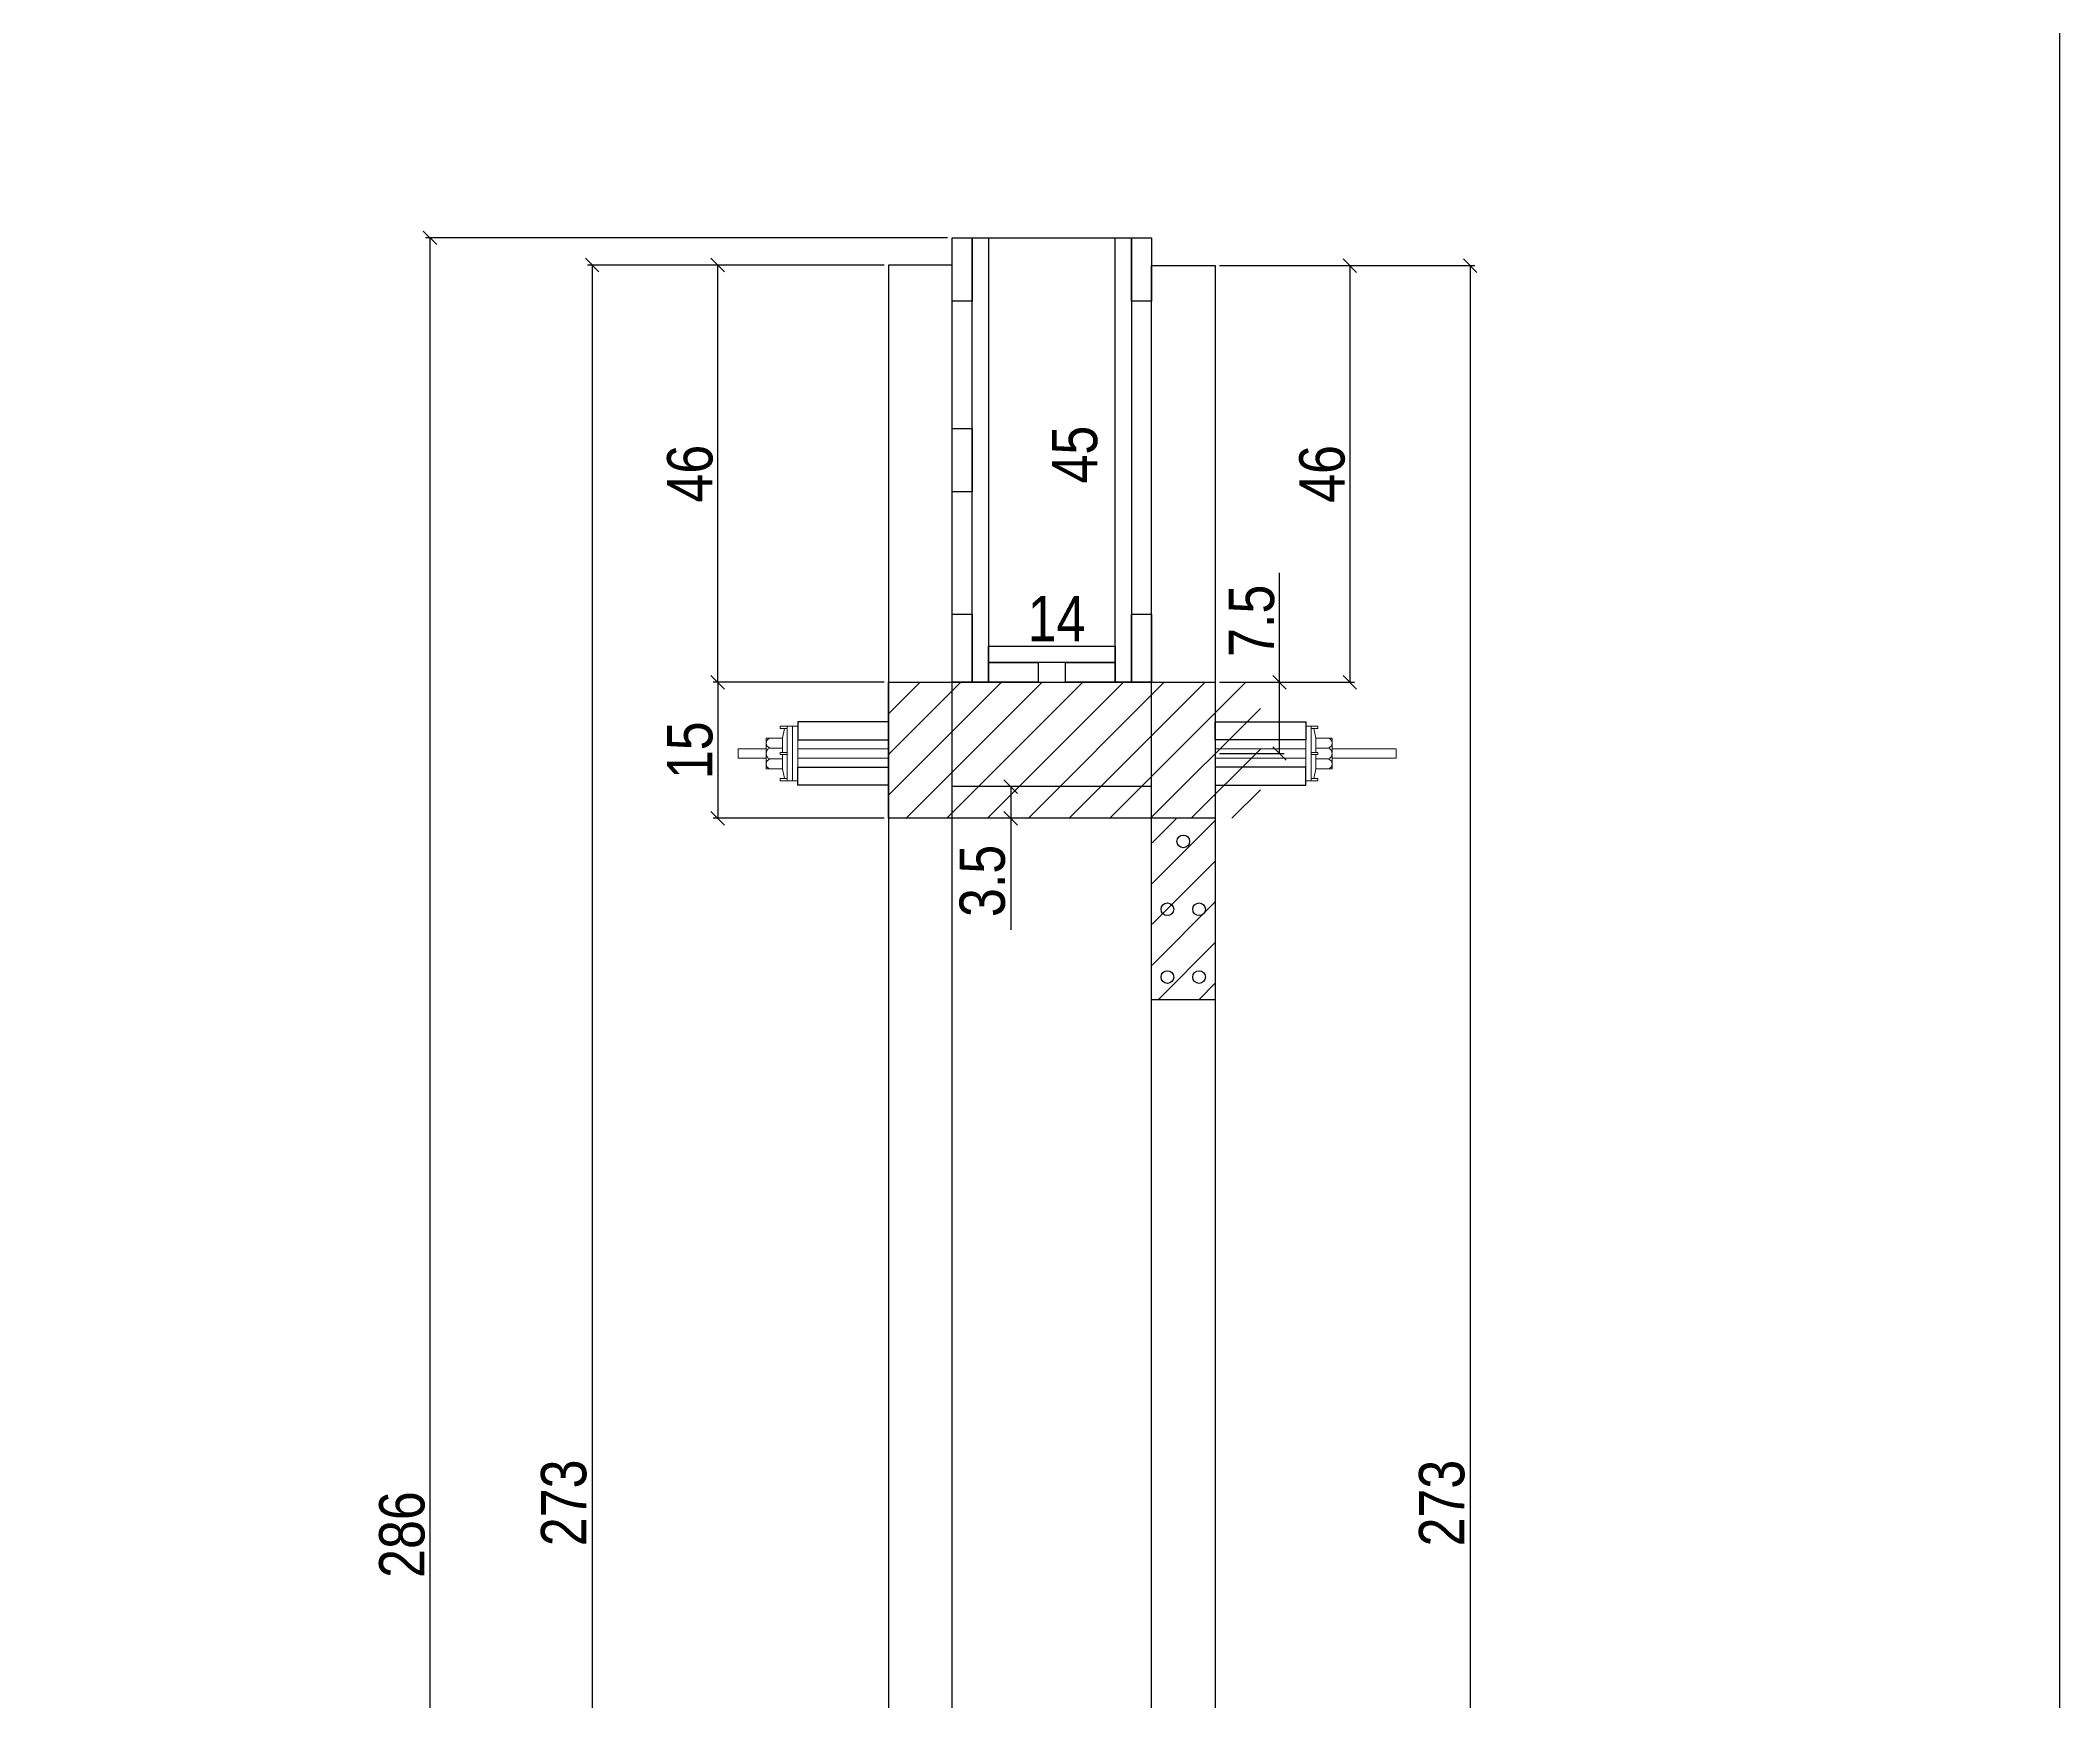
# Model space of a CAD drawing. Extents: x 15230 to 29563, y 3128 to 7338.
# Drawn here: x 26936.5 to 27382, y 4946.7 to 5312.9 of the extents above; entities that cross this region are included whole.
import ezdxf

# ---------------------------------------------------------------- set-up
doc = ezdxf.new("R2010")
doc.units = 0
doc.layers.add('BARRA_ANCORAGEM', color=1, linetype='Continuous', lineweight=15)
for name, color, linetype in [('COTA', 241, 'Continuous'), ('TIRAS REESCORAMENTO', 252, 'Continuous'), ('VIGAS', 3, 'Continuous')]:
    doc.layers.add(name, color=color, linetype=linetype)
doc.styles.add('COTA TECNICA 2X', font='techl___.ttf', dxfattribs={"height": 10})
doc.dimstyles.new('SECAO', dxfattribs={"dimscale": 0.333333, "dimtxt": 5, "dimasz": 9, "dimexe": 3, "dimexo": 3, "dimgap": 3, "dimtad": 1, "dimdec": 1, "dimlfac": 0.5, "dimzin": 12, "dimdsep": 46, "dimtxsty": 'COTA TECNICA 2X', "dimblk1": 'OBLIQUE', "dimblk2": 'OBLIQUE', "dimsah": 1, "dimcen": 0.9, "dimclrd": 4, "dimclre": 4, "dimclrt": 240, "dimadec": 1, "dimazin": 3, "dimtfac": 1, "dimtdec": 1, "dimtmove": 0, "dimatfit": 3, "dimfxl": 1, "dimtolj": 1, "dimtzin": 12, "dimarcsym": 0})

# ---------------------------------------------------------------- blocks, each defined once
blk = doc.blocks.new('_Oblique')
at = {"color": 0, "linetype": 'ByBlock', "lineweight": -2}
blk.add_line((-0.5, -0.5), (0.5, 0.5), dxfattribs=at)
blk = doc.blocks.new('*D417')
at = {"layer": 'COTA', "color": 4, "lineweight": -2, "transparency": 16777216}
for p, q in [((27122.65, 5263.38), (27057.24, 5263.38)), ((27058.24, 5263.38), (27058.24, 4717.28)), ((27122.65, 4717.28), (27057.24, 4717.28))]:
    blk.add_line(p, q, dxfattribs=at)
at = {"layer": 'DEFPOINTS', "color": 0, "transparency": 16777216}
for p in [(27123.65, 5263.38), (27058.24, 4717.28), (27123.65, 4717.28)]:
    blk.add_point(p, dxfattribs=at)
at = {"layer": 'COTA', "color": 4, "lineweight": -2, "transparency": 16777216, "xscale": 3, "yscale": 3, "zscale": 3}
for p, rotation in [((27058.24, 5263.38), 90), ((27058.24, 4717.28), 270)]:
    blk.add_blockref('_Oblique', p, dxfattribs=dict(at, rotation=rotation))
at = {"layer": 'COTA', "color": 240, "transparency": 16777216, "insert": (27052.02, 4990.33), "char_height": 10, "attachment_point": 5, "rotation": 90, "style": 'COTA TECNICA 2X'}
blk.add_mtext('\\A1;273', dxfattribs=at)
blk = doc.blocks.new('*D423')
at = {"layer": 'COTA', "color": 4, "lineweight": -2, "transparency": 16777216}
for p, q in [((27122.65, 5263.38), (27084.95, 5263.38)), ((27085.95, 5171.33), (27085.95, 5263.38)), ((27122.65, 5171.33), (27084.95, 5171.33))]:
    blk.add_line(p, q, dxfattribs=at)
at = {"layer": 'DEFPOINTS', "color": 0, "transparency": 16777216}
for p in [(27085.95, 5263.38), (27123.65, 5263.38), (27123.65, 5171.33)]:
    blk.add_point(p, dxfattribs=at)
at = {"layer": 'COTA', "color": 4, "lineweight": -2, "transparency": 16777216, "xscale": 3, "yscale": 3, "zscale": 3}
for p, rotation in [((27085.95, 5263.38), 90), ((27085.95, 5171.33), 270)]:
    blk.add_blockref('_Oblique', p, dxfattribs=dict(at, rotation=rotation))
at = {"layer": 'COTA', "color": 240, "transparency": 16777216, "insert": (27079.85, 5217.35), "char_height": 10, "attachment_point": 5, "rotation": 90, "style": 'COTA TECNICA 2X'}
blk.add_mtext('\\A1;46', dxfattribs=at)
blk = doc.blocks.new('*D408')
at = {"layer": 'COTA', "color": 4, "lineweight": -2, "transparency": 16777216}
for p, q in [((27196.65, 5263.25), (27226.4, 5263.25)), ((27225.4, 5263.25), (27225.4, 5171.33)), ((27196.65, 5171.33), (27226.4, 5171.33))]:
    blk.add_line(p, q, dxfattribs=at)
at = {"layer": 'DEFPOINTS', "color": 0, "transparency": 16777216}
for p in [(27195.65, 5263.25), (27195.65, 5171.33), (27225.4, 5171.33)]:
    blk.add_point(p, dxfattribs=at)
at = {"layer": 'COTA', "color": 4, "lineweight": -2, "transparency": 16777216, "xscale": 3, "yscale": 3, "zscale": 3}
for p, rotation in [((27225.4, 5263.25), 90), ((27225.4, 5171.33), 270)]:
    blk.add_blockref('_Oblique', p, dxfattribs=dict(at, rotation=rotation))
at = {"layer": 'COTA', "color": 240, "transparency": 16777216, "insert": (27219.3, 5217.29), "char_height": 10, "attachment_point": 5, "rotation": 90, "style": 'COTA TECNICA 2X'}
blk.add_mtext('\\A1;46', dxfattribs=at)
blk = doc.blocks.new('*D409')
at = {"layer": 'COTA', "color": 4, "lineweight": -2, "transparency": 16777216}
for p, q in [((27136.65, 5269.38), (27021.45, 5269.38)), ((27022.45, 5269.38), (27022.45, 4697.28)), ((27122.65, 4697.28), (27021.45, 4697.28))]:
    blk.add_line(p, q, dxfattribs=at)
at = {"layer": 'DEFPOINTS', "color": 0, "transparency": 16777216}
for p in [(27137.65, 5269.38), (27022.45, 4697.28), (27123.65, 4697.28)]:
    blk.add_point(p, dxfattribs=at)
at = {"layer": 'COTA', "color": 4, "lineweight": -2, "transparency": 16777216, "xscale": 3, "yscale": 3, "zscale": 3}
for p, rotation in [((27022.45, 5269.38), 90), ((27022.45, 4697.28), 270)]:
    blk.add_blockref('_Oblique', p, dxfattribs=dict(at, rotation=rotation))
at = {"layer": 'COTA', "color": 240, "transparency": 16777216, "insert": (27016.32, 4983.33), "char_height": 10, "attachment_point": 5, "rotation": 90, "style": 'COTA TECNICA 2X'}
blk.add_mtext('\\A1;286', dxfattribs=at)
blk = doc.blocks.new('*D411')
at = {"layer": 'DEFPOINTS', "color": 0, "transparency": 16777216}
for p in [(27160.69, 5269.38), (27170.84, 5269.38), (27160.69, 5179.33)]:
    blk.add_point(p, dxfattribs=at)
at = {"layer": 'COTA', "color": 240, "transparency": 16777216, "insert": (27164.73, 5221.55), "char_height": 10, "attachment_point": 5, "rotation": 90, "style": 'COTA TECNICA 2X'}
blk.add_mtext('\\A1;45', dxfattribs=at)
blk = doc.blocks.new('*D412')
at = {"layer": 'DEFPOINTS', "color": 0, "transparency": 16777216}
for p in [(27145.65, 5179.33), (27173.65, 5179.33), (27173.65, 5179.33)]:
    blk.add_point(p, dxfattribs=at)
at = {"layer": 'COTA', "color": 240, "transparency": 16777216, "insert": (27160.69, 5185.4), "char_height": 10, "attachment_point": 5, "style": 'COTA TECNICA 2X'}
blk.add_mtext('\\A1;14', dxfattribs=at)
blk = doc.blocks.new('*D414')
at = {"layer": 'COTA', "color": 4, "lineweight": -2, "transparency": 16777216}
for p, q in [((27197.65, 5263.25), (27252.94, 5263.25)), ((27251.94, 5263.25), (27251.94, 4717.28)), ((27197.65, 4717.28), (27252.94, 4717.28))]:
    blk.add_line(p, q, dxfattribs=at)
at = {"layer": 'DEFPOINTS', "color": 0, "transparency": 16777216}
for p in [(27196.65, 5263.25), (27196.65, 4717.28), (27251.94, 4717.28)]:
    blk.add_point(p, dxfattribs=at)
at = {"layer": 'COTA', "color": 4, "lineweight": -2, "transparency": 16777216, "xscale": 3, "yscale": 3, "zscale": 3}
for p, rotation in [((27251.94, 5263.25), 90), ((27251.94, 4717.28), 270)]:
    blk.add_blockref('_Oblique', p, dxfattribs=dict(at, rotation=rotation))
at = {"layer": 'COTA', "color": 240, "transparency": 16777216, "insert": (27245.72, 4990.27), "char_height": 10, "attachment_point": 5, "rotation": 90, "style": 'COTA TECNICA 2X'}
blk.add_mtext('\\A1;273', dxfattribs=at)
blk = doc.blocks.new('*D416')
at = {"layer": 'COTA', "color": 4, "lineweight": -2, "transparency": 16777216}
for p, q in [((27122.65, 5171.33), (27084.95, 5171.33)), ((27085.95, 5171.33), (27085.95, 5141.33)), ((27122.65, 5141.33), (27084.95, 5141.33))]:
    blk.add_line(p, q, dxfattribs=at)
at = {"layer": 'DEFPOINTS', "color": 0, "transparency": 16777216}
for p in [(27123.65, 5171.33), (27085.95, 5141.33), (27123.65, 5141.33)]:
    blk.add_point(p, dxfattribs=at)
at = {"layer": 'COTA', "color": 4, "lineweight": -2, "transparency": 16777216, "xscale": 3, "yscale": 3, "zscale": 3}
for p, rotation in [((27085.95, 5171.33), 90), ((27085.95, 5141.33), 270)]:
    blk.add_blockref('_Oblique', p, dxfattribs=dict(at, rotation=rotation))
at = {"layer": 'COTA', "color": 240, "transparency": 16777216, "insert": (27079.84, 5156.33), "char_height": 10, "attachment_point": 5, "rotation": 90, "style": 'COTA TECNICA 2X'}
blk.add_mtext('\\A1;15', dxfattribs=at)
blk = doc.blocks.new('A$C51C4441F')
at = {"layer": 'BARRA_ANCORAGEM'}
for p, q in [((-2.25, 3.4), (-1.79, 5.5)), ((-2.25, 3.4), (-5.81, 3.39)), ((-5.81, 3.39), (-5.81, -3.39)), ((-2.25, 1.2), (-5.02, 1.2)), ((-2.25, 3.4), (-2.25, 3.4)), ((-2.25, 3.4), (-2.25, 0.25)), ((-2.25, -3.4), (-5.81, -3.39)), ((-2.25, -1.2), (-5.02, -1.2)), ((-2.25, -0.25), (-2.25, -3.4)), ((-2.25, -3.4), (-1.79, -5.5))]:
    blk.add_line(p, q, dxfattribs=at)
for points in [[(-2.7, 6), (-1.2, 6), (-1.2, 5.5), (-2.7, 5.5)], [(-1.2, -6), (0, -6), (0, 6), (-1.2, 6)], [(-2.7, 0.25), (-1.2, 0.25), (-1.2, -0.25), (-2.7, -0.25)], [(-2.7, -6), (-1.2, -6), (-1.2, -5.5), (-2.7, -5.5)]]:
    blk.add_lwpolyline(points, close=True, dxfattribs=at)
for centre, radius, start, end in [((-4.66, 2.3), 1.15, 107.7845, 252.2718), ((-4.52, 0), 1.3, 112.648, 247.4083), ((-4.66, -2.3), 1.15, 107.7845, 252.2718)]:
    blk.add_arc(centre, radius, start, end, dxfattribs=at)
blk = doc.blocks.new('*D424')
at = {"layer": 'COTA', "color": 4, "lineweight": -2, "transparency": 16777216}
for p, q in [((27209.87, 5171.33), (27209.87, 5195.48)), ((27196.65, 5171.33), (27210.87, 5171.33)), ((27209.87, 5155.62), (27209.87, 5171.33)), ((27196.65, 5155.62), (27210.87, 5155.62))]:
    blk.add_line(p, q, dxfattribs=at)
at = {"layer": 'DEFPOINTS', "color": 0, "transparency": 16777216}
for p in [(27195.65, 5171.33), (27209.87, 5171.33), (27195.65, 5155.62)]:
    blk.add_point(p, dxfattribs=at)
at = {"layer": 'COTA', "color": 4, "lineweight": -2, "transparency": 16777216, "xscale": 3, "yscale": 3, "zscale": 3}
for p, rotation in [((27209.87, 5171.33), 90), ((27209.87, 5155.62), 270)]:
    blk.add_blockref('_Oblique', p, dxfattribs=dict(at, rotation=rotation))
at = {"layer": 'COTA', "color": 240, "transparency": 16777216, "insert": (27203.76, 5184.9), "char_height": 10, "attachment_point": 5, "rotation": 90, "style": 'COTA TECNICA 2X'}
blk.add_mtext('\\A1;7.5', dxfattribs=at)
blk = doc.blocks.new('*D425')
at = {"layer": 'COTA', "color": 4, "lineweight": -2, "transparency": 16777216}
for p, q in [((27158.65, 5148.33), (27149.57, 5148.33)), ((27150.57, 5148.33), (27150.57, 5141.33)), ((27158.65, 5141.33), (27149.57, 5141.33)), ((27150.57, 5141.33), (27150.57, 5116.72))]:
    blk.add_line(p, q, dxfattribs=at)
at = {"layer": 'DEFPOINTS', "color": 0, "transparency": 16777216}
for p in [(27159.65, 5148.33), (27150.57, 5141.33), (27159.65, 5141.33)]:
    blk.add_point(p, dxfattribs=at)
at = {"layer": 'COTA', "color": 4, "lineweight": -2, "transparency": 16777216, "xscale": 3, "yscale": 3, "zscale": 3}
for p, rotation in [((27150.57, 5148.33), 90), ((27150.57, 5141.33), 270)]:
    blk.add_blockref('_Oblique', p, dxfattribs=dict(at, rotation=rotation))
at = {"layer": 'COTA', "color": 240, "transparency": 16777216, "insert": (27144.36, 5127.52), "char_height": 10, "attachment_point": 5, "rotation": 90, "style": 'COTA TECNICA 2X'}
blk.add_mtext('\\A1;3.5', dxfattribs=at)

msp = doc.modelspace()

# ---------------------------------------------------------------- hatches: boundary and pattern name
at = {"layer": 'COTA'}
h = msp.add_hatch(dxfattribs=at)
h.set_pattern_fill('ANSI31', color=256, scale=2, style=0)
h.set_pattern_definition([(45, (2508.6984, -208125.741), (-4.49012806, 4.49012806), [])])
h.paths.add_polyline_path([(27205.65, 5141.33), (27205.65, 5171.33), (27123.65, 5171.33), (27123.65, 5141.33)])
h = msp.add_hatch(dxfattribs=at)
h.set_pattern_fill('ANSI31', color=256, scale=2, style=0)
h.set_pattern_definition([(45, (3521.922, -193118.082), (-4.49012806, 4.49012806), [])])
h.paths.add_polyline_path([(27181.77, 5101.3), (27195.77, 5101.3), (27195.77, 5141.24), (27181.77, 5141.24)])

# ---------------------------------------------------------------- linework, layer by layer
at = {"linetype": 'Continuous'}
for p, q in [((27123.65, 5141.33), (27123.65, 5171.33)), ((27123.65, 5171.33), (27195.65, 5171.33)), ((27195.65, 5171.33), (27195.65, 5141.33)), ((27181.65, 5148.33), (27137.65, 5148.33)), ((27195.65, 5141.33), (27123.65, 5141.33))]:
    msp.add_line(p, q, dxfattribs=at)
msp.add_line((27195.65, 5101.3), (27181.65, 5101.3))
msp.add_lwpolyline([(27123.65, 4717.28), (27137.65, 4717.28), (27137.65, 5263.38), (27123.65, 5263.38)], close=True, dxfattribs=at)
msp.add_lwpolyline([(27181.65, 5148.33), (27181.65, 5263.25), (27195.65, 5263.25), (27195.65, 4717.28), (27181.65, 4717.28), (27181.65, 5148.33)], dxfattribs=at)
for centre in [(27188.65, 5136.24), (27185.15, 5121.27), (27192.15, 5121.27), (27185.15, 5106.3), (27192.15, 5106.3)]:
    msp.add_circle(centre, 1.4)
at = {"layer": 'BARRA_ANCORAGEM'}
for points in [[(27102.45, 5161.62), (27103.65, 5161.62), (27103.65, 5149.62), (27102.45, 5149.62)], [(27216.85, 5161.62), (27215.65, 5161.62), (27215.65, 5149.62), (27216.85, 5149.62)], [(27090.45, 5154.62), (27096.63, 5154.62), (27096.63, 5156.62), (27090.45, 5156.62)], [(27103.65, 5154.62), (27123.65, 5154.62), (27123.65, 5156.62), (27103.65, 5156.62)], [(27215.65, 5154.62), (27195.65, 5154.62), (27195.65, 5156.62), (27215.65, 5156.62)], [(27221.46, 5154.62), (27235.65, 5154.62), (27235.65, 5156.62), (27221.46, 5156.62)]]:
    msp.add_lwpolyline(points, close=True, dxfattribs=at)
at = {"layer": 'TIRAS REESCORAMENTO', "linetype": 'ByBlock'}
msp.add_line((27145.65, 5269.38), (27173.65, 5269.38), dxfattribs=at)
for points in [[(27137.65, 5269.38), (27142.05, 5269.38), (27142.05, 5255.38), (27137.65, 5255.38)], [(27177.25, 5269.38), (27181.65, 5269.38), (27181.65, 5255.38), (27177.25, 5255.38)], [(27137.65, 5227.35), (27142.05, 5227.35), (27142.05, 5213.35), (27137.65, 5213.35)], [(27137.65, 5186.33), (27142.05, 5186.33), (27142.05, 5171.33), (27137.65, 5171.33)], [(27177.25, 5186.33), (27181.65, 5186.33), (27181.65, 5171.33), (27177.25, 5171.33)], [(27173.65, 5175.73), (27145.65, 5175.73), (27145.65, 5179.33), (27173.65, 5179.33)], [(27156.65, 5175.73), (27156.65, 5171.33), (27145.65, 5171.33), (27145.65, 5175.73)], [(27173.65, 5175.73), (27173.65, 5171.33), (27162.65, 5171.33), (27162.65, 5175.73)], [(27103.65, 5158.62), (27123.65, 5158.62), (27123.65, 5162.62), (27103.65, 5162.62)], [(27215.65, 5158.62), (27195.65, 5158.62), (27195.65, 5162.62), (27215.65, 5162.62)], [(27103.65, 5152.62), (27123.65, 5152.62), (27123.65, 5148.62), (27103.65, 5148.62)], [(27215.65, 5152.62), (27195.65, 5152.62), (27195.65, 5148.62), (27215.65, 5148.62)]]:
    msp.add_lwpolyline(points, close=True, dxfattribs=at)
for points in [[(27145.65, 5171.33), (27142.05, 5171.33), (27142.05, 5269.38), (27145.65, 5269.38), (27145.65, 5171.33)], [(27177.25, 5171.33), (27173.65, 5171.33), (27173.65, 5269.38), (27177.25, 5269.38), (27177.25, 5171.33)]]:
    msp.add_lwpolyline(points, dxfattribs=at)
at = {"layer": 'VIGAS'}
msp.add_lwpolyline([(27381.98, 4522.67), (26757.7, 4522.67), (26757.7, 5487.46), (27381.98, 5487.46)], close=True, dxfattribs=at)

# ---------------------------------------------------------------- block references
at = {"layer": 'BARRA_ANCORAGEM', "xscale": -1, "rotation": 180}
msp.add_blockref('A$C51C4441F', (27102.45, 5155.62), dxfattribs=at)
at = {"layer": 'BARRA_ANCORAGEM', "xscale": -1}
msp.add_blockref('A$C51C4441F', (27215.65, 5155.62), dxfattribs=at)

# ---------------------------------------------------------------- dimensions: what is measured, and where the dimension line sits
at = {"layer": 'COTA', "color": 3}
for base, p1, p2, picture, middle in [((27022.4483, 4697.2835), (27137.6492, 5269.3766), (27123.6492, 4697.2835), '*D409', (27016.324, 4983.3301)), ((27058.2423, 4717.2835), (27123.6492, 5263.3766), (27123.6492, 4717.2835), '*D417', (27052.023, 4990.3301)), ((27085.95, 5263.38), (27123.65, 5171.33), (27123.65, 5263.38), '*D423', (27079.85, 5217.35)), ((27225.4, 5171.33), (27195.65, 5263.25), (27195.65, 5171.33), '*D408', (27219.3, 5217.29)), ((27251.94, 4717.28), (27196.65, 5263.25), (27196.65, 4717.28), '*D414', (27245.72, 4990.27)), ((27085.95, 5141.33), (27123.65, 5171.33), (27123.65, 5141.33), '*D416', (27079.84, 5156.33)), ((27150.57, 5141.33), (27159.65, 5148.33), (27159.65, 5141.33), '*D425', (27144.36, 5127.52))]:
    dim = msp.add_linear_dim(base=base, p1=p1, p2=p2, angle=90, dimstyle='SECAO', dxfattribs=at)
    dim.commit()
    dim.dimension.update_dxf_attribs({"geometry": picture, "text_midpoint": middle})
dim = msp.add_linear_dim(base=(27170.84, 5269.38), p1=(27160.69, 5179.33), p2=(27160.69, 5269.38), angle=90, dimstyle='SECAO', override={"dimse1": 1, "dimse2": 1, "dimsd1": 1, "dimsd2": 1}, dxfattribs=at)
dim.commit()
dim.dimension.update_dxf_attribs({"geometry": '*D411', "text_midpoint": (27170.84, 5221.55), "dimtype": 160})
dim = msp.add_linear_dim(base=(27209.87, 5171.33), p1=(27195.65, 5155.62), p2=(27195.65, 5171.33), angle=90, text='7.5', dimstyle='SECAO', dxfattribs=at)
dim.commit()
dim.dimension.update_dxf_attribs({"geometry": '*D424', "text_midpoint": (27203.76, 5184.9)})
dim = msp.add_linear_dim(base=(27173.65, 5179.33), p1=(27145.65, 5179.33), p2=(27173.65, 5179.33), dimstyle='SECAO', override={"dimse1": 1, "dimse2": 1, "dimsd1": 1, "dimsd2": 1}, dxfattribs=at)
dim.commit()
dim.dimension.update_dxf_attribs({"geometry": '*D412', "text_midpoint": (27160.69, 5179.33), "dimtype": 160})

doc.saveas('drawing.dxf')
